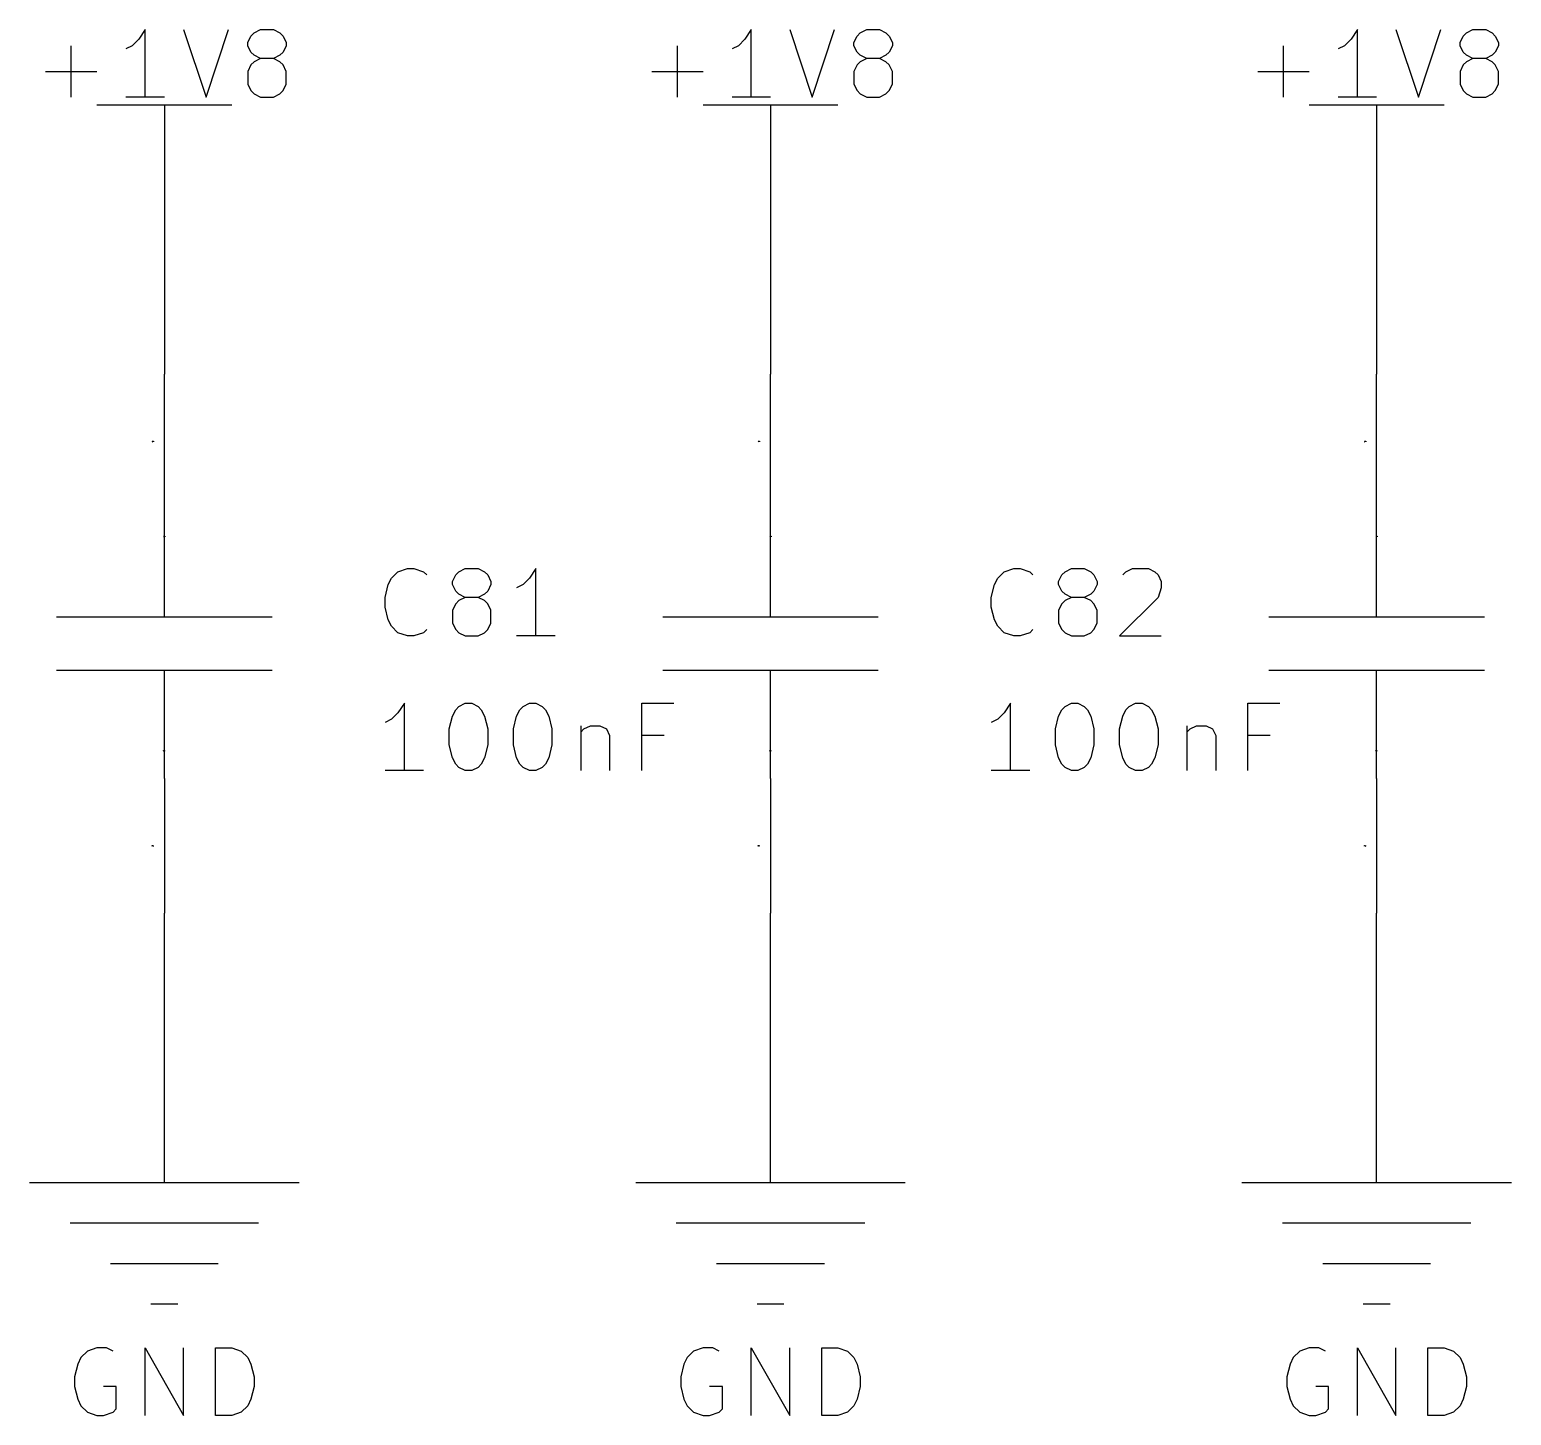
# Model space of a CAD drawing. Header units: millimetres. Extents: x 6 to 290, y -200 to -4.
# Drawn here: x 232.41 to 260.35, y -122.5 to -96.37 of the extents above; entities that cross this region are included whole.
import ezdxf

# ---------------------------------------------------------------- set-up
doc = ezdxf.new("R2010")
doc.units = ezdxf.units.MM
for name, color, linetype in [('GREENSIXTYFIVE', 129, 'CONTINUOUS'), ('LIGHTGREEN', 92, 'CONTINUOUS'), ('LIGHTRED', 12, 'CONTINUOUS'), ('RED', 14, 'CONTINUOUS')]:
    doc.layers.add(name, color=color, linetype=linetype)

msp = doc.modelspace()

# ---------------------------------------------------------------- linework, layer by layer
at = {"layer": 'GREENSIXTYFIVE', "linetype": 'CONTINUOUS'}
for p, q in [((234.5871, -96.3744), (234.4662, -96.5559)), ((234.5871, -97.6444), (234.5871, -96.3744)), ((235.3128, -96.3744), (235.7361, -97.6444)), ((235.7361, -97.6444), (236.1595, -96.3744)), ((236.6433, -96.4349), (236.7643, -96.3744)), ((236.7643, -96.3744), (237.0062, -96.3744)), ((237.0062, -96.3744), (237.1271, -96.4349)), ((246.0171, -96.3744), (245.8962, -96.5559)), ((246.0171, -97.6444), (246.0171, -96.3744)), ((246.7428, -96.3744), (247.1661, -97.6444)), ((247.1661, -97.6444), (247.5895, -96.3744)), ((248.0733, -96.4349), (248.1943, -96.3744)), ((248.1943, -96.3744), (248.4362, -96.3744)), ((248.4362, -96.3744), (248.5571, -96.4349)), ((257.4471, -96.3744), (257.3262, -96.5559)), ((257.4471, -97.6444), (257.4471, -96.3744)), ((258.1728, -96.3744), (258.5961, -97.6444)), ((258.5961, -97.6444), (259.0195, -96.3744)), ((259.5033, -96.4349), (259.6243, -96.3744)), ((259.6243, -96.3744), (259.8662, -96.3744)), ((259.8662, -96.3744), (259.9871, -96.4349)), ((234.4662, -96.5559), (234.3452, -96.6768)), ((236.5224, -96.6163), (236.5828, -96.4954)), ((236.5224, -96.6768), (236.5224, -96.6163)), ((236.5828, -96.4954), (236.6433, -96.4349)), ((237.1271, -96.4349), (237.1876, -96.4954)), ((237.1876, -96.4954), (237.2481, -96.6163)), ((237.2481, -96.6163), (237.2481, -96.6768)), ((245.8962, -96.5559), (245.7752, -96.6768)), ((247.9524, -96.6163), (248.0128, -96.4954)), ((247.9524, -96.6768), (247.9524, -96.6163)), ((248.0128, -96.4954), (248.0733, -96.4349)), ((248.5571, -96.4349), (248.6176, -96.4954)), ((248.6176, -96.4954), (248.6781, -96.6163)), ((248.6781, -96.6163), (248.6781, -96.6768)), ((257.3262, -96.5559), (257.2052, -96.6768)), ((259.3824, -96.6163), (259.4428, -96.4954)), ((259.3824, -96.6768), (259.3824, -96.6163)), ((259.4428, -96.4954), (259.5033, -96.4349)), ((259.9871, -96.4349), (260.0476, -96.4954)), ((260.0476, -96.4954), (260.1081, -96.6163)), ((260.1081, -96.6163), (260.1081, -96.6768)), ((233.1961, -97.6444), (233.1961, -96.6768)), ((234.3452, -96.6768), (234.2243, -96.7373)), ((236.5828, -96.7978), (236.5224, -96.6768)), ((236.6433, -96.8582), (236.5828, -96.7978)), ((236.7643, -96.9187), (236.6433, -96.8582)), ((236.7643, -96.9187), (236.6433, -96.9792)), ((237.0062, -96.9187), (236.7643, -96.9187)), ((237.1271, -96.8582), (237.0062, -96.9187)), ((237.1271, -96.9792), (237.0062, -96.9187)), ((237.1876, -96.7978), (237.1271, -96.8582)), ((237.2481, -96.6768), (237.1876, -96.7978)), ((244.6261, -97.6444), (244.6261, -96.6768)), ((245.7752, -96.6768), (245.6543, -96.7373)), ((248.0128, -96.7978), (247.9524, -96.6768)), ((248.0733, -96.8582), (248.0128, -96.7978)), ((248.1943, -96.9187), (248.0733, -96.8582)), ((248.1943, -96.9187), (248.0733, -96.9792)), ((248.4362, -96.9187), (248.1943, -96.9187)), ((248.5571, -96.8582), (248.4362, -96.9187)), ((248.5571, -96.9792), (248.4362, -96.9187)), ((248.6176, -96.7978), (248.5571, -96.8582)), ((248.6781, -96.6768), (248.6176, -96.7978)), ((256.0561, -97.6444), (256.0561, -96.6768)), ((257.2052, -96.6768), (257.0843, -96.7373)), ((259.4428, -96.7978), (259.3824, -96.6768)), ((259.5033, -96.8582), (259.4428, -96.7978)), ((259.6243, -96.9187), (259.5033, -96.8582)), ((259.6243, -96.9187), (259.5033, -96.9792)), ((259.8662, -96.9187), (259.6243, -96.9187)), ((259.9871, -96.8582), (259.8662, -96.9187)), ((259.9871, -96.9792), (259.8662, -96.9187)), ((260.0476, -96.7978), (259.9871, -96.8582)), ((260.1081, -96.6768), (260.0476, -96.7978)), ((232.7123, -97.1606), (233.68, -97.1606)), ((236.5828, -97.0397), (236.5224, -97.1606)), ((236.5224, -97.1606), (236.5224, -97.4025)), ((236.6433, -96.9792), (236.5828, -97.0397)), ((237.1876, -97.0397), (237.1271, -96.9792)), ((237.2481, -97.1606), (237.1876, -97.0397)), ((237.2481, -97.4025), (237.2481, -97.1606)), ((244.1423, -97.1606), (245.11, -97.1606)), ((248.0128, -97.0397), (247.9524, -97.1606)), ((247.9524, -97.1606), (247.9524, -97.4025)), ((248.0733, -96.9792), (248.0128, -97.0397)), ((248.6176, -97.0397), (248.5571, -96.9792)), ((248.6781, -97.1606), (248.6176, -97.0397)), ((248.6781, -97.4025), (248.6781, -97.1606)), ((255.5723, -97.1606), (256.54, -97.1606)), ((259.4428, -97.0397), (259.3824, -97.1606)), ((259.3824, -97.1606), (259.3824, -97.4025)), ((259.5033, -96.9792), (259.4428, -97.0397)), ((260.0476, -97.0397), (259.9871, -96.9792)), ((260.1081, -97.1606), (260.0476, -97.0397)), ((260.1081, -97.4025), (260.1081, -97.1606)), ((236.5224, -97.4025), (236.5828, -97.5235)), ((237.1876, -97.5235), (237.2481, -97.4025)), ((247.9524, -97.4025), (248.0128, -97.5235)), ((248.6176, -97.5235), (248.6781, -97.4025)), ((259.3824, -97.4025), (259.4428, -97.5235)), ((260.0476, -97.5235), (260.1081, -97.4025)), ((234.95, -97.6444), (234.2243, -97.6444)), ((236.5828, -97.5235), (236.6433, -97.584)), ((236.6433, -97.584), (236.7643, -97.6444)), ((236.7643, -97.6444), (237.0062, -97.6444)), ((237.0062, -97.6444), (237.1271, -97.584)), ((237.1271, -97.584), (237.1876, -97.5235)), ((246.38, -97.6444), (245.6543, -97.6444)), ((248.0128, -97.5235), (248.0733, -97.584)), ((248.0733, -97.584), (248.1943, -97.6444)), ((248.1943, -97.6444), (248.4362, -97.6444)), ((248.4362, -97.6444), (248.5571, -97.584)), ((248.5571, -97.584), (248.6176, -97.5235)), ((257.81, -97.6444), (257.0843, -97.6444)), ((259.4428, -97.5235), (259.5033, -97.584)), ((259.5033, -97.584), (259.6243, -97.6444)), ((259.6243, -97.6444), (259.8662, -97.6444)), ((259.8662, -97.6444), (259.9871, -97.584)), ((259.9871, -97.584), (260.0476, -97.5235)), ((234.9618, -105.9301), (234.9364, -105.9301)), ((234.9364, -105.9301), (234.94, -105.9325)), ((234.9618, -105.9301), (234.9364, -105.9301)), ((234.9364, -105.9301), (234.94, -105.9325)), ((234.94, -105.9325), (234.9424, -105.9349)), ((234.94, -105.9325), (234.9424, -105.9349)), ((234.9424, -105.9349), (234.9436, -105.9373)), ((234.9424, -105.9349), (234.9436, -105.9373)), ((234.9618, -105.9228), (234.9618, -105.9373)), ((234.9618, -105.9228), (234.9618, -105.9373)), ((246.3918, -105.9301), (246.3664, -105.9301)), ((246.3664, -105.9301), (246.37, -105.9325)), ((246.3918, -105.9301), (246.3664, -105.9301)), ((246.3664, -105.9301), (246.37, -105.9325)), ((246.37, -105.9325), (246.3724, -105.9349)), ((246.37, -105.9325), (246.3724, -105.9349)), ((246.3724, -105.9349), (246.3736, -105.9373)), ((246.3724, -105.9349), (246.3736, -105.9373)), ((246.3918, -105.9228), (246.3918, -105.9373)), ((246.3918, -105.9228), (246.3918, -105.9373)), ((257.8218, -105.9301), (257.7964, -105.9301)), ((257.7964, -105.9301), (257.8, -105.9325)), ((257.8218, -105.9301), (257.7964, -105.9301)), ((257.7964, -105.9301), (257.8, -105.9325)), ((257.8, -105.9325), (257.8024, -105.9349)), ((257.8, -105.9325), (257.8024, -105.9349)), ((257.8024, -105.9349), (257.8036, -105.9373)), ((257.8024, -105.9349), (257.8036, -105.9373)), ((257.8218, -105.9228), (257.8218, -105.9373)), ((257.8218, -105.9228), (257.8218, -105.9373)), ((239.1735, -106.8368), (239.234, -106.7159)), ((239.1735, -106.8368), (239.234, -106.7159)), ((239.234, -106.7159), (239.355, -106.5949)), ((239.234, -106.7159), (239.355, -106.5949)), ((239.355, -106.5949), (239.5364, -106.5344)), ((239.355, -106.5949), (239.5364, -106.5344)), ((239.5364, -106.5344), (239.6573, -106.5344)), ((239.5364, -106.5344), (239.6573, -106.5344)), ((239.6573, -106.5344), (239.8388, -106.5949)), ((239.6573, -106.5344), (239.8388, -106.5949)), ((239.8388, -106.5949), (239.8992, -106.6554)), ((239.8388, -106.5949), (239.8992, -106.6554)), ((240.3831, -106.7763), (240.4435, -106.6554)), ((240.3831, -106.7763), (240.4435, -106.6554)), ((240.4435, -106.6554), (240.504, -106.5949)), ((240.4435, -106.6554), (240.504, -106.5949)), ((240.504, -106.5949), (240.625, -106.5344)), ((240.504, -106.5949), (240.625, -106.5344)), ((240.625, -106.5344), (240.8669, -106.5344)), ((240.625, -106.5344), (240.8669, -106.5344)), ((240.8669, -106.5344), (240.9878, -106.5949)), ((240.8669, -106.5344), (240.9878, -106.5949)), ((240.9878, -106.5949), (241.0483, -106.6554)), ((240.9878, -106.5949), (241.0483, -106.6554)), ((241.0483, -106.6554), (241.1088, -106.7763)), ((241.0483, -106.6554), (241.1088, -106.7763)), ((241.8345, -106.7159), (241.7135, -106.8368)), ((241.8345, -106.7159), (241.7135, -106.8368)), ((241.9554, -106.5344), (241.8345, -106.7159)), ((241.9554, -106.5344), (241.8345, -106.7159)), ((241.9554, -107.8044), (241.9554, -106.5344)), ((241.9554, -107.8044), (241.9554, -106.5344)), ((250.6035, -106.8368), (250.664, -106.7159)), ((250.6035, -106.8368), (250.664, -106.7159)), ((250.664, -106.7159), (250.785, -106.5949)), ((250.664, -106.7159), (250.785, -106.5949)), ((250.785, -106.5949), (250.9664, -106.5344)), ((250.785, -106.5949), (250.9664, -106.5344)), ((250.9664, -106.5344), (251.0873, -106.5344)), ((250.9664, -106.5344), (251.0873, -106.5344)), ((251.0873, -106.5344), (251.2688, -106.5949)), ((251.0873, -106.5344), (251.2688, -106.5949)), ((251.2688, -106.5949), (251.3292, -106.6554)), ((251.2688, -106.5949), (251.3292, -106.6554)), ((251.8131, -106.7763), (251.8735, -106.6554)), ((251.8131, -106.7763), (251.8735, -106.6554)), ((251.8735, -106.6554), (251.934, -106.5949)), ((251.8735, -106.6554), (251.934, -106.5949)), ((251.934, -106.5949), (252.055, -106.5344)), ((251.934, -106.5949), (252.055, -106.5344)), ((252.055, -106.5344), (252.2969, -106.5344)), ((252.055, -106.5344), (252.2969, -106.5344)), ((252.2969, -106.5344), (252.4178, -106.5949)), ((252.2969, -106.5344), (252.4178, -106.5949)), ((252.4178, -106.5949), (252.4783, -106.6554)), ((252.4178, -106.5949), (252.4783, -106.6554)), ((252.4783, -106.6554), (252.5388, -106.7763)), ((252.4783, -106.6554), (252.5388, -106.7763)), ((253.0226, -106.6554), (253.083, -106.5949)), ((253.0226, -106.6554), (253.083, -106.5949)), ((253.083, -106.5949), (253.204, -106.5344)), ((253.083, -106.5949), (253.204, -106.5344)), ((253.204, -106.5344), (253.5064, -106.5344)), ((253.204, -106.5344), (253.5064, -106.5344)), ((253.5064, -106.5344), (253.6273, -106.5949)), ((253.5064, -106.5344), (253.6273, -106.5949)), ((253.6273, -106.5949), (253.6878, -106.6554)), ((253.6273, -106.5949), (253.6878, -106.6554)), ((253.6878, -106.6554), (253.7483, -106.7763)), ((253.6878, -106.6554), (253.7483, -106.7763)), ((239.1131, -107.0787), (239.1735, -106.8368)), ((239.1131, -107.0787), (239.1735, -106.8368)), ((240.3831, -106.8368), (240.3831, -106.7763)), ((240.3831, -106.8368), (240.3831, -106.7763)), ((240.4435, -106.9578), (240.3831, -106.8368)), ((240.4435, -106.9578), (240.3831, -106.8368)), ((240.504, -107.0182), (240.4435, -106.9578)), ((240.504, -107.0182), (240.4435, -106.9578)), ((241.0483, -106.9578), (240.9878, -107.0182)), ((241.0483, -106.9578), (240.9878, -107.0182)), ((241.1088, -106.8368), (241.0483, -106.9578)), ((241.1088, -106.8368), (241.0483, -106.9578)), ((241.1088, -106.7763), (241.1088, -106.8368)), ((241.1088, -106.7763), (241.1088, -106.8368)), ((241.7135, -106.8368), (241.5926, -106.8973)), ((241.7135, -106.8368), (241.5926, -106.8973)), ((250.5431, -107.0787), (250.6035, -106.8368)), ((250.5431, -107.0787), (250.6035, -106.8368)), ((251.8131, -106.8368), (251.8131, -106.7763)), ((251.8131, -106.8368), (251.8131, -106.7763)), ((251.8735, -106.9578), (251.8131, -106.8368)), ((251.8735, -106.9578), (251.8131, -106.8368)), ((251.934, -107.0182), (251.8735, -106.9578)), ((251.934, -107.0182), (251.8735, -106.9578)), ((252.4783, -106.9578), (252.4178, -107.0182)), ((252.4783, -106.9578), (252.4178, -107.0182)), ((252.5388, -106.8368), (252.4783, -106.9578)), ((252.5388, -106.8368), (252.4783, -106.9578)), ((252.5388, -106.7763), (252.5388, -106.8368)), ((252.5388, -106.7763), (252.5388, -106.8368)), ((253.7483, -106.8973), (253.6878, -107.0787)), ((253.7483, -106.8973), (253.6878, -107.0787)), ((253.7483, -106.7763), (253.7483, -106.8973)), ((253.7483, -106.7763), (253.7483, -106.8973)), ((239.1131, -107.2601), (239.1131, -107.0787)), ((239.1131, -107.2601), (239.1131, -107.0787)), ((239.1735, -107.502), (239.1131, -107.2601)), ((239.1735, -107.502), (239.1131, -107.2601)), ((240.4435, -107.1997), (240.3831, -107.3206)), ((240.4435, -107.1997), (240.3831, -107.3206)), ((240.504, -107.1392), (240.4435, -107.1997)), ((240.504, -107.1392), (240.4435, -107.1997)), ((240.625, -107.0787), (240.504, -107.0182)), ((240.625, -107.0787), (240.504, -107.0182)), ((240.625, -107.0787), (240.504, -107.1392)), ((240.625, -107.0787), (240.504, -107.1392)), ((240.8669, -107.0787), (240.625, -107.0787)), ((240.8669, -107.0787), (240.625, -107.0787)), ((240.9878, -107.0182), (240.8669, -107.0787)), ((240.9878, -107.0182), (240.8669, -107.0787)), ((240.9878, -107.1392), (240.8669, -107.0787)), ((240.9878, -107.1392), (240.8669, -107.0787)), ((241.0483, -107.1997), (240.9878, -107.1392)), ((241.0483, -107.1997), (240.9878, -107.1392)), ((241.1088, -107.3206), (241.0483, -107.1997)), ((241.1088, -107.3206), (241.0483, -107.1997)), ((250.5431, -107.2601), (250.5431, -107.0787)), ((250.5431, -107.2601), (250.5431, -107.0787)), ((250.6035, -107.502), (250.5431, -107.2601)), ((250.6035, -107.502), (250.5431, -107.2601)), ((251.8735, -107.1997), (251.8131, -107.3206)), ((251.8735, -107.1997), (251.8131, -107.3206)), ((251.934, -107.1392), (251.8735, -107.1997)), ((251.934, -107.1392), (251.8735, -107.1997)), ((252.055, -107.0787), (251.934, -107.0182)), ((252.055, -107.0787), (251.934, -107.0182)), ((252.055, -107.0787), (251.934, -107.1392)), ((252.055, -107.0787), (251.934, -107.1392)), ((252.2969, -107.0787), (252.055, -107.0787)), ((252.2969, -107.0787), (252.055, -107.0787)), ((252.4178, -107.0182), (252.2969, -107.0787)), ((252.4178, -107.0182), (252.2969, -107.0787)), ((252.4178, -107.1392), (252.2969, -107.0787)), ((252.4178, -107.1392), (252.2969, -107.0787)), ((252.4783, -107.1997), (252.4178, -107.1392)), ((252.4783, -107.1997), (252.4178, -107.1392)), ((252.5388, -107.3206), (252.4783, -107.1997)), ((252.5388, -107.3206), (252.4783, -107.1997)), ((253.6878, -107.0787), (252.9621, -107.8044)), ((253.6878, -107.0787), (252.9621, -107.8044)), ((239.234, -107.623), (239.1735, -107.502)), ((239.234, -107.623), (239.1735, -107.502)), ((240.3831, -107.3206), (240.3831, -107.5625)), ((240.3831, -107.3206), (240.3831, -107.5625)), ((240.3831, -107.5625), (240.4435, -107.6835)), ((240.3831, -107.5625), (240.4435, -107.6835)), ((241.0483, -107.6835), (241.1088, -107.5625)), ((241.0483, -107.6835), (241.1088, -107.5625)), ((241.1088, -107.5625), (241.1088, -107.3206)), ((241.1088, -107.5625), (241.1088, -107.3206)), ((250.664, -107.623), (250.6035, -107.502)), ((250.664, -107.623), (250.6035, -107.502)), ((251.8131, -107.3206), (251.8131, -107.5625)), ((251.8131, -107.3206), (251.8131, -107.5625)), ((251.8131, -107.5625), (251.8735, -107.6835)), ((251.8131, -107.5625), (251.8735, -107.6835)), ((252.4783, -107.6835), (252.5388, -107.5625)), ((252.4783, -107.6835), (252.5388, -107.5625)), ((252.5388, -107.5625), (252.5388, -107.3206)), ((252.5388, -107.5625), (252.5388, -107.3206)), ((239.355, -107.744), (239.234, -107.623)), ((239.355, -107.744), (239.234, -107.623)), ((239.5364, -107.8044), (239.355, -107.744)), ((239.5364, -107.8044), (239.355, -107.744)), ((239.6573, -107.8044), (239.5364, -107.8044)), ((239.6573, -107.8044), (239.5364, -107.8044)), ((239.8388, -107.744), (239.6573, -107.8044)), ((239.8388, -107.744), (239.6573, -107.8044)), ((239.8992, -107.6835), (239.8388, -107.744)), ((239.8992, -107.6835), (239.8388, -107.744)), ((240.4435, -107.6835), (240.504, -107.744)), ((240.4435, -107.6835), (240.504, -107.744)), ((240.504, -107.744), (240.625, -107.8044)), ((240.504, -107.744), (240.625, -107.8044)), ((240.625, -107.8044), (240.8669, -107.8044)), ((240.625, -107.8044), (240.8669, -107.8044)), ((240.8669, -107.8044), (240.9878, -107.744)), ((240.8669, -107.8044), (240.9878, -107.744)), ((240.9878, -107.744), (241.0483, -107.6835)), ((240.9878, -107.744), (241.0483, -107.6835)), ((242.3183, -107.8044), (241.5926, -107.8044)), ((242.3183, -107.8044), (241.5926, -107.8044)), ((250.785, -107.744), (250.664, -107.623)), ((250.785, -107.744), (250.664, -107.623)), ((250.9664, -107.8044), (250.785, -107.744)), ((250.9664, -107.8044), (250.785, -107.744)), ((251.0873, -107.8044), (250.9664, -107.8044)), ((251.0873, -107.8044), (250.9664, -107.8044)), ((251.2688, -107.744), (251.0873, -107.8044)), ((251.2688, -107.744), (251.0873, -107.8044)), ((251.3292, -107.6835), (251.2688, -107.744)), ((251.3292, -107.6835), (251.2688, -107.744)), ((251.8735, -107.6835), (251.934, -107.744)), ((251.8735, -107.6835), (251.934, -107.744)), ((251.934, -107.744), (252.055, -107.8044)), ((251.934, -107.744), (252.055, -107.8044)), ((252.055, -107.8044), (252.2969, -107.8044)), ((252.055, -107.8044), (252.2969, -107.8044)), ((252.2969, -107.8044), (252.4178, -107.744)), ((252.2969, -107.8044), (252.4178, -107.744)), ((252.4178, -107.744), (252.4783, -107.6835)), ((252.4178, -107.744), (252.4783, -107.6835)), ((252.9621, -107.8044), (253.7483, -107.8044)), ((252.9621, -107.8044), (253.7483, -107.8044)), ((239.4759, -109.0744), (239.355, -109.2559)), ((239.4759, -109.0744), (239.355, -109.2559)), ((239.4759, -110.3444), (239.4759, -109.0744)), ((239.4759, -110.3444), (239.4759, -109.0744)), ((240.383, -109.3163), (240.4435, -109.1954)), ((240.383, -109.3163), (240.4435, -109.1954)), ((240.4435, -109.1954), (240.504, -109.1349)), ((240.4435, -109.1954), (240.504, -109.1349)), ((240.504, -109.1349), (240.6249, -109.0744)), ((240.504, -109.1349), (240.6249, -109.0744)), ((240.6249, -109.0744), (240.7459, -109.0744)), ((240.6249, -109.0744), (240.7459, -109.0744)), ((240.7459, -109.0744), (240.8668, -109.1349)), ((240.7459, -109.0744), (240.8668, -109.1349)), ((240.8668, -109.1349), (240.9273, -109.1954)), ((240.8668, -109.1349), (240.9273, -109.1954)), ((240.9273, -109.1954), (240.9878, -109.3163)), ((240.9273, -109.1954), (240.9878, -109.3163)), ((241.5925, -109.3163), (241.653, -109.1954)), ((241.5925, -109.3163), (241.653, -109.1954)), ((241.653, -109.1954), (241.7135, -109.1349)), ((241.653, -109.1954), (241.7135, -109.1349)), ((241.7135, -109.1349), (241.8344, -109.0744)), ((241.7135, -109.1349), (241.8344, -109.0744)), ((241.8344, -109.0744), (241.9554, -109.0744)), ((241.8344, -109.0744), (241.9554, -109.0744)), ((241.9554, -109.0744), (242.0763, -109.1349)), ((241.9554, -109.0744), (242.0763, -109.1349)), ((242.0763, -109.1349), (242.1368, -109.1954)), ((242.0763, -109.1349), (242.1368, -109.1954)), ((242.1368, -109.1954), (242.1973, -109.3163)), ((242.1368, -109.1954), (242.1973, -109.3163)), ((243.951, -110.3444), (243.951, -109.0744)), ((243.951, -109.0744), (244.5558, -109.0744)), ((243.951, -110.3444), (243.951, -109.0744)), ((243.951, -109.0744), (244.5558, -109.0744)), ((250.9059, -109.0744), (250.785, -109.2559)), ((250.9059, -109.0744), (250.785, -109.2559)), ((250.9059, -110.3444), (250.9059, -109.0744)), ((250.9059, -110.3444), (250.9059, -109.0744)), ((251.813, -109.3163), (251.8735, -109.1954)), ((251.813, -109.3163), (251.8735, -109.1954)), ((251.8735, -109.1954), (251.934, -109.1349)), ((251.8735, -109.1954), (251.934, -109.1349)), ((251.934, -109.1349), (252.0549, -109.0744)), ((251.934, -109.1349), (252.0549, -109.0744)), ((252.0549, -109.0744), (252.1759, -109.0744)), ((252.0549, -109.0744), (252.1759, -109.0744)), ((252.1759, -109.0744), (252.2968, -109.1349)), ((252.1759, -109.0744), (252.2968, -109.1349)), ((252.2968, -109.1349), (252.3573, -109.1954)), ((252.2968, -109.1349), (252.3573, -109.1954)), ((252.3573, -109.1954), (252.4178, -109.3163)), ((252.3573, -109.1954), (252.4178, -109.3163)), ((253.0225, -109.3163), (253.083, -109.1954)), ((253.0225, -109.3163), (253.083, -109.1954)), ((253.083, -109.1954), (253.1435, -109.1349)), ((253.083, -109.1954), (253.1435, -109.1349)), ((253.1435, -109.1349), (253.2644, -109.0744)), ((253.1435, -109.1349), (253.2644, -109.0744)), ((253.2644, -109.0744), (253.3854, -109.0744)), ((253.2644, -109.0744), (253.3854, -109.0744)), ((253.3854, -109.0744), (253.5063, -109.1349)), ((253.3854, -109.0744), (253.5063, -109.1349)), ((253.5063, -109.1349), (253.5668, -109.1954)), ((253.5063, -109.1349), (253.5668, -109.1954)), ((253.5668, -109.1954), (253.6273, -109.3163)), ((253.5668, -109.1954), (253.6273, -109.3163)), ((255.381, -110.3444), (255.381, -109.0744)), ((255.381, -109.0744), (255.9858, -109.0744)), ((255.381, -110.3444), (255.381, -109.0744)), ((255.381, -109.0744), (255.9858, -109.0744)), ((239.234, -109.3768), (239.1131, -109.4373)), ((239.234, -109.3768), (239.1131, -109.4373)), ((239.355, -109.2559), (239.234, -109.3768)), ((239.355, -109.2559), (239.234, -109.3768)), ((240.3226, -109.5582), (240.383, -109.3163)), ((240.3226, -109.5582), (240.383, -109.3163)), ((240.9878, -109.3163), (241.0483, -109.5582)), ((240.9878, -109.3163), (241.0483, -109.5582)), ((241.5321, -109.5582), (241.5925, -109.3163)), ((241.5321, -109.5582), (241.5925, -109.3163)), ((242.1973, -109.3163), (242.2578, -109.5582)), ((242.1973, -109.3163), (242.2578, -109.5582)), ((242.802, -109.4978), (242.802, -110.3444)), ((242.802, -109.4978), (242.802, -110.3444)), ((242.8625, -109.5582), (242.9835, -109.4978)), ((242.8625, -109.5582), (242.9835, -109.4978)), ((242.9835, -109.4978), (243.1649, -109.4978)), ((242.9835, -109.4978), (243.1649, -109.4978)), ((243.1649, -109.4978), (243.2858, -109.5582)), ((243.1649, -109.4978), (243.2858, -109.5582)), ((250.664, -109.3768), (250.5431, -109.4373)), ((250.664, -109.3768), (250.5431, -109.4373)), ((250.785, -109.2559), (250.664, -109.3768)), ((250.785, -109.2559), (250.664, -109.3768)), ((251.7526, -109.5582), (251.813, -109.3163)), ((251.7526, -109.5582), (251.813, -109.3163)), ((252.4178, -109.3163), (252.4783, -109.5582)), ((252.4178, -109.3163), (252.4783, -109.5582)), ((252.9621, -109.5582), (253.0225, -109.3163)), ((252.9621, -109.5582), (253.0225, -109.3163)), ((253.6273, -109.3163), (253.6878, -109.5582)), ((253.6273, -109.3163), (253.6878, -109.5582)), ((254.232, -109.4978), (254.232, -110.3444)), ((254.232, -109.4978), (254.232, -110.3444)), ((254.2925, -109.5582), (254.4135, -109.4978)), ((254.2925, -109.5582), (254.4135, -109.4978)), ((254.4135, -109.4978), (254.5949, -109.4978)), ((254.4135, -109.4978), (254.5949, -109.4978)), ((254.5949, -109.4978), (254.7158, -109.5582)), ((254.5949, -109.4978), (254.7158, -109.5582)), ((240.3226, -109.8606), (240.3226, -109.5582)), ((240.3226, -109.8606), (240.3226, -109.5582)), ((241.0483, -109.5582), (241.0483, -109.8606)), ((241.0483, -109.5582), (241.0483, -109.8606)), ((241.5321, -109.8606), (241.5321, -109.5582)), ((241.5321, -109.8606), (241.5321, -109.5582)), ((242.2578, -109.5582), (242.2578, -109.8606)), ((242.2578, -109.5582), (242.2578, -109.8606)), ((242.802, -109.6187), (242.8625, -109.5582)), ((242.802, -109.6187), (242.8625, -109.5582)), ((243.2858, -109.5582), (243.3463, -109.6792)), ((243.2858, -109.5582), (243.3463, -109.6792)), ((243.3463, -109.6792), (243.3463, -110.3444)), ((243.3463, -109.6792), (243.3463, -110.3444)), ((244.3744, -109.6792), (243.951, -109.6792)), ((244.3744, -109.6792), (243.951, -109.6792)), ((251.7526, -109.8606), (251.7526, -109.5582)), ((251.7526, -109.8606), (251.7526, -109.5582)), ((252.4783, -109.5582), (252.4783, -109.8606)), ((252.4783, -109.5582), (252.4783, -109.8606)), ((252.9621, -109.8606), (252.9621, -109.5582)), ((252.9621, -109.8606), (252.9621, -109.5582)), ((253.6878, -109.5582), (253.6878, -109.8606)), ((253.6878, -109.5582), (253.6878, -109.8606)), ((254.232, -109.6187), (254.2925, -109.5582)), ((254.232, -109.6187), (254.2925, -109.5582)), ((254.7158, -109.5582), (254.7763, -109.6792)), ((254.7158, -109.5582), (254.7763, -109.6792)), ((254.7763, -109.6792), (254.7763, -110.3444)), ((254.7763, -109.6792), (254.7763, -110.3444)), ((255.8044, -109.6792), (255.381, -109.6792)), ((255.8044, -109.6792), (255.381, -109.6792)), ((234.9364, -109.9674), (234.9376, -109.965)), ((234.9364, -109.9674), (234.9376, -109.965)), ((234.9364, -109.9735), (234.9364, -109.9674)), ((234.9364, -109.9735), (234.9364, -109.9674)), ((234.9376, -109.9759), (234.9364, -109.9735)), ((234.9376, -109.9759), (234.9364, -109.9735)), ((234.9376, -109.965), (234.9388, -109.9638)), ((234.9376, -109.965), (234.9388, -109.9638)), ((234.9388, -109.9771), (234.9376, -109.9759)), ((234.9388, -109.9771), (234.9376, -109.9759)), ((234.9388, -109.9638), (234.9412, -109.9626)), ((234.9388, -109.9638), (234.9412, -109.9626)), ((234.9412, -109.9626), (234.9436, -109.9626)), ((234.9412, -109.9626), (234.9436, -109.9626)), ((234.9436, -109.9626), (234.9472, -109.9638)), ((234.9436, -109.9626), (234.9472, -109.9638)), ((234.9472, -109.9638), (234.9618, -109.9783)), ((234.9472, -109.9638), (234.9618, -109.9783)), ((234.9618, -109.9783), (234.9618, -109.9626)), ((234.9618, -109.9783), (234.9618, -109.9626)), ((240.383, -110.1025), (240.3226, -109.8606)), ((240.383, -110.1025), (240.3226, -109.8606)), ((241.0483, -109.8606), (240.9878, -110.1025)), ((241.0483, -109.8606), (240.9878, -110.1025)), ((241.5925, -110.1025), (241.5321, -109.8606)), ((241.5925, -110.1025), (241.5321, -109.8606)), ((242.2578, -109.8606), (242.1973, -110.1025)), ((242.2578, -109.8606), (242.1973, -110.1025)), ((246.3664, -109.9674), (246.3676, -109.965)), ((246.3664, -109.9674), (246.3676, -109.965)), ((246.3664, -109.9735), (246.3664, -109.9674)), ((246.3664, -109.9735), (246.3664, -109.9674)), ((246.3676, -109.9759), (246.3664, -109.9735)), ((246.3676, -109.9759), (246.3664, -109.9735)), ((246.3676, -109.965), (246.3688, -109.9638)), ((246.3676, -109.965), (246.3688, -109.9638)), ((246.3688, -109.9771), (246.3676, -109.9759)), ((246.3688, -109.9771), (246.3676, -109.9759)), ((246.3688, -109.9638), (246.3712, -109.9626)), ((246.3688, -109.9638), (246.3712, -109.9626)), ((246.3712, -109.9626), (246.3736, -109.9626)), ((246.3712, -109.9626), (246.3736, -109.9626)), ((246.3736, -109.9626), (246.3772, -109.9638)), ((246.3736, -109.9626), (246.3772, -109.9638)), ((246.3772, -109.9638), (246.3918, -109.9783)), ((246.3772, -109.9638), (246.3918, -109.9783)), ((246.3918, -109.9783), (246.3918, -109.9626)), ((246.3918, -109.9783), (246.3918, -109.9626)), ((251.813, -110.1025), (251.7526, -109.8606)), ((251.813, -110.1025), (251.7526, -109.8606)), ((252.4783, -109.8606), (252.4178, -110.1025)), ((252.4783, -109.8606), (252.4178, -110.1025)), ((253.0225, -110.1025), (252.9621, -109.8606)), ((253.0225, -110.1025), (252.9621, -109.8606)), ((253.6878, -109.8606), (253.6273, -110.1025)), ((253.6878, -109.8606), (253.6273, -110.1025)), ((257.7964, -109.9674), (257.7976, -109.965)), ((257.7964, -109.9674), (257.7976, -109.965)), ((257.7964, -109.9735), (257.7964, -109.9674)), ((257.7964, -109.9735), (257.7964, -109.9674)), ((257.7976, -109.9759), (257.7964, -109.9735)), ((257.7976, -109.9759), (257.7964, -109.9735)), ((257.7976, -109.965), (257.7988, -109.9638)), ((257.7976, -109.965), (257.7988, -109.9638)), ((257.7988, -109.9771), (257.7976, -109.9759)), ((257.7988, -109.9771), (257.7976, -109.9759)), ((257.7988, -109.9638), (257.8012, -109.9626)), ((257.7988, -109.9638), (257.8012, -109.9626)), ((257.8012, -109.9626), (257.8036, -109.9626)), ((257.8012, -109.9626), (257.8036, -109.9626)), ((257.8036, -109.9626), (257.8072, -109.9638)), ((257.8036, -109.9626), (257.8072, -109.9638)), ((257.8072, -109.9638), (257.8218, -109.9783)), ((257.8072, -109.9638), (257.8218, -109.9783)), ((257.8218, -109.9783), (257.8218, -109.9626)), ((257.8218, -109.9783), (257.8218, -109.9626)), ((239.8388, -110.3444), (239.1131, -110.3444)), ((239.8388, -110.3444), (239.1131, -110.3444)), ((240.4435, -110.2235), (240.383, -110.1025)), ((240.4435, -110.2235), (240.383, -110.1025)), ((240.504, -110.284), (240.4435, -110.2235)), ((240.504, -110.284), (240.4435, -110.2235)), ((240.6249, -110.3444), (240.504, -110.284)), ((240.6249, -110.3444), (240.504, -110.284)), ((240.7459, -110.3444), (240.6249, -110.3444)), ((240.7459, -110.3444), (240.6249, -110.3444)), ((240.8668, -110.284), (240.7459, -110.3444)), ((240.8668, -110.284), (240.7459, -110.3444)), ((240.9273, -110.2235), (240.8668, -110.284)), ((240.9273, -110.2235), (240.8668, -110.284)), ((240.9878, -110.1025), (240.9273, -110.2235)), ((240.9878, -110.1025), (240.9273, -110.2235)), ((241.653, -110.2235), (241.5925, -110.1025)), ((241.653, -110.2235), (241.5925, -110.1025)), ((241.7135, -110.284), (241.653, -110.2235)), ((241.7135, -110.284), (241.653, -110.2235)), ((241.8344, -110.3444), (241.7135, -110.284)), ((241.8344, -110.3444), (241.7135, -110.284)), ((241.9554, -110.3444), (241.8344, -110.3444)), ((241.9554, -110.3444), (241.8344, -110.3444)), ((242.0763, -110.284), (241.9554, -110.3444)), ((242.0763, -110.284), (241.9554, -110.3444)), ((242.1368, -110.2235), (242.0763, -110.284)), ((242.1368, -110.2235), (242.0763, -110.284)), ((242.1973, -110.1025), (242.1368, -110.2235)), ((242.1973, -110.1025), (242.1368, -110.2235)), ((251.2688, -110.3444), (250.5431, -110.3444)), ((251.2688, -110.3444), (250.5431, -110.3444)), ((251.8735, -110.2235), (251.813, -110.1025)), ((251.8735, -110.2235), (251.813, -110.1025)), ((251.934, -110.284), (251.8735, -110.2235)), ((251.934, -110.284), (251.8735, -110.2235)), ((252.0549, -110.3444), (251.934, -110.284)), ((252.0549, -110.3444), (251.934, -110.284)), ((252.1759, -110.3444), (252.0549, -110.3444)), ((252.1759, -110.3444), (252.0549, -110.3444)), ((252.2968, -110.284), (252.1759, -110.3444)), ((252.2968, -110.284), (252.1759, -110.3444)), ((252.3573, -110.2235), (252.2968, -110.284)), ((252.3573, -110.2235), (252.2968, -110.284)), ((252.4178, -110.1025), (252.3573, -110.2235)), ((252.4178, -110.1025), (252.3573, -110.2235)), ((253.083, -110.2235), (253.0225, -110.1025)), ((253.083, -110.2235), (253.0225, -110.1025)), ((253.1435, -110.284), (253.083, -110.2235)), ((253.1435, -110.284), (253.083, -110.2235)), ((253.2644, -110.3444), (253.1435, -110.284)), ((253.2644, -110.3444), (253.1435, -110.284)), ((253.3854, -110.3444), (253.2644, -110.3444)), ((253.3854, -110.3444), (253.2644, -110.3444)), ((253.5063, -110.284), (253.3854, -110.3444)), ((253.5063, -110.284), (253.3854, -110.3444)), ((253.5668, -110.2235), (253.5063, -110.284)), ((253.5668, -110.2235), (253.5063, -110.284)), ((253.6273, -110.1025), (253.5668, -110.2235)), ((253.6273, -110.1025), (253.5668, -110.2235)), ((233.68, -121.2292), (233.4986, -121.2897)), ((233.8614, -121.2292), (233.68, -121.2292)), ((233.9824, -121.2897), (233.8614, -121.2292)), ((234.5871, -122.4992), (234.5871, -121.2292)), ((234.5871, -121.2292), (235.3128, -122.4992)), ((235.3128, -122.4992), (235.3128, -121.2292)), ((235.9176, -122.4992), (235.9176, -121.2292)), ((235.9176, -121.2292), (236.22, -121.2292)), ((236.22, -121.2292), (236.4014, -121.2897)), ((245.11, -121.2292), (244.9286, -121.2897)), ((245.2914, -121.2292), (245.11, -121.2292)), ((245.4124, -121.2897), (245.2914, -121.2292)), ((246.0171, -122.4992), (246.0171, -121.2292)), ((246.0171, -121.2292), (246.7428, -122.4992)), ((246.7428, -122.4992), (246.7428, -121.2292)), ((247.3476, -122.4992), (247.3476, -121.2292)), ((247.3476, -121.2292), (247.65, -121.2292)), ((247.65, -121.2292), (247.8314, -121.2897)), ((256.54, -121.2292), (256.3586, -121.2897)), ((256.7214, -121.2292), (256.54, -121.2292)), ((256.8424, -121.2897), (256.7214, -121.2292)), ((257.4471, -122.4992), (257.4471, -121.2292)), ((257.4471, -121.2292), (258.1728, -122.4992)), ((258.1728, -122.4992), (258.1728, -121.2292)), ((258.7776, -122.4992), (258.7776, -121.2292)), ((258.7776, -121.2292), (259.08, -121.2292)), ((259.08, -121.2292), (259.2614, -121.2897)), ((233.3171, -121.5316), (233.2567, -121.7735)), ((233.3776, -121.4107), (233.3171, -121.5316)), ((233.4986, -121.2897), (233.3776, -121.4107)), ((236.4014, -121.2897), (236.5224, -121.4107)), ((236.5224, -121.4107), (236.5829, -121.5316)), ((236.5829, -121.5316), (236.6433, -121.7735)), ((244.7471, -121.5316), (244.6867, -121.7735)), ((244.8076, -121.4107), (244.7471, -121.5316)), ((244.9286, -121.2897), (244.8076, -121.4107)), ((247.8314, -121.2897), (247.9524, -121.4107)), ((247.9524, -121.4107), (248.0129, -121.5316)), ((248.0129, -121.5316), (248.0733, -121.7735)), ((256.1771, -121.5316), (256.1167, -121.7735)), ((256.2376, -121.4107), (256.1771, -121.5316)), ((256.3586, -121.2897), (256.2376, -121.4107)), ((259.2614, -121.2897), (259.3824, -121.4107)), ((259.3824, -121.4107), (259.4429, -121.5316)), ((259.4429, -121.5316), (259.5033, -121.7735)), ((233.2567, -121.7735), (233.2567, -121.9549)), ((236.6433, -121.7735), (236.6433, -121.9549)), ((244.6867, -121.7735), (244.6867, -121.9549)), ((248.0733, -121.7735), (248.0733, -121.9549)), ((256.1167, -121.7735), (256.1167, -121.9549)), ((259.5033, -121.7735), (259.5033, -121.9549)), ((233.2567, -121.9549), (233.3171, -122.1968)), ((234.0428, -121.9549), (233.8009, -121.9549)), ((234.0428, -122.3783), (234.0428, -121.9549)), ((236.6433, -121.9549), (236.5829, -122.1968)), ((244.6867, -121.9549), (244.7471, -122.1968)), ((245.4728, -121.9549), (245.2309, -121.9549)), ((245.4728, -122.3783), (245.4728, -121.9549)), ((248.0733, -121.9549), (248.0129, -122.1968)), ((256.1167, -121.9549), (256.1771, -122.1968)), ((256.9028, -121.9549), (256.6609, -121.9549)), ((256.9028, -122.3783), (256.9028, -121.9549)), ((259.5033, -121.9549), (259.4429, -122.1968)), ((233.3171, -122.1968), (233.3776, -122.3178)), ((233.3776, -122.3178), (233.4986, -122.4388)), ((236.5224, -122.3178), (236.4014, -122.4388)), ((236.5829, -122.1968), (236.5224, -122.3178)), ((244.7471, -122.1968), (244.8076, -122.3178)), ((244.8076, -122.3178), (244.9286, -122.4388)), ((247.9524, -122.3178), (247.8314, -122.4388)), ((248.0129, -122.1968), (247.9524, -122.3178)), ((256.1771, -122.1968), (256.2376, -122.3178)), ((256.2376, -122.3178), (256.3586, -122.4388)), ((259.3824, -122.3178), (259.2614, -122.4388)), ((259.4429, -122.1968), (259.3824, -122.3178)), ((233.4986, -122.4388), (233.68, -122.4992)), ((233.68, -122.4992), (233.8009, -122.4992)), ((233.8009, -122.4992), (233.9824, -122.4388)), ((233.9824, -122.4388), (234.0428, -122.3783)), ((236.22, -122.4992), (235.9176, -122.4992)), ((236.4014, -122.4388), (236.22, -122.4992)), ((244.9286, -122.4388), (245.11, -122.4992)), ((245.11, -122.4992), (245.2309, -122.4992)), ((245.2309, -122.4992), (245.4124, -122.4388)), ((245.4124, -122.4388), (245.4728, -122.3783)), ((247.65, -122.4992), (247.3476, -122.4992)), ((247.8314, -122.4388), (247.65, -122.4992)), ((256.3586, -122.4388), (256.54, -122.4992)), ((256.54, -122.4992), (256.6609, -122.4992)), ((256.6609, -122.4992), (256.8424, -122.4388)), ((256.8424, -122.4388), (256.9028, -122.3783)), ((259.08, -122.4992), (258.7776, -122.4992)), ((259.2614, -122.4388), (259.08, -122.4992))]:
    msp.add_line(p, q, dxfattribs=at)
at = {"layer": 'LIGHTGREEN', "linetype": 'CONTINUOUS'}
for p, q in [((234.95, -100.33), (234.95, -102.87)), ((246.38, -100.33), (246.38, -102.87)), ((257.81, -100.33), (257.81, -102.87)), ((234.95, -115.57), (234.95, -113.03)), ((246.38, -115.57), (246.38, -113.03)), ((257.81, -115.57), (257.81, -113.03))]:
    msp.add_line(p, q, dxfattribs=at)
at = {"layer": 'LIGHTRED', "linetype": 'CONTINUOUS'}
for p, q in [((234.7437, -104.14), (234.7183, -104.14)), ((234.7183, -104.14), (234.7219, -104.1424)), ((234.7437, -104.14), (234.7183, -104.14)), ((234.7183, -104.14), (234.7219, -104.1424)), ((234.7219, -104.1424), (234.7243, -104.1448)), ((234.7219, -104.1424), (234.7243, -104.1448)), ((234.7243, -104.1448), (234.7255, -104.1472)), ((234.7243, -104.1448), (234.7255, -104.1472)), ((234.7437, -104.1327), (234.7437, -104.1472)), ((234.7437, -104.1327), (234.7437, -104.1472)), ((246.1737, -104.14), (246.1483, -104.14)), ((246.1483, -104.14), (246.1519, -104.1424)), ((246.1737, -104.14), (246.1483, -104.14)), ((246.1483, -104.14), (246.1519, -104.1424)), ((246.1519, -104.1424), (246.1543, -104.1448)), ((246.1519, -104.1424), (246.1543, -104.1448)), ((246.1543, -104.1448), (246.1555, -104.1472)), ((246.1543, -104.1448), (246.1555, -104.1472)), ((246.1737, -104.1327), (246.1737, -104.1472)), ((246.1737, -104.1327), (246.1737, -104.1472)), ((257.6037, -104.14), (257.5783, -104.14)), ((257.5783, -104.14), (257.5819, -104.1424)), ((257.6037, -104.14), (257.5783, -104.14)), ((257.5783, -104.14), (257.5819, -104.1424)), ((257.5819, -104.1424), (257.5843, -104.1448)), ((257.5819, -104.1424), (257.5843, -104.1448)), ((257.5843, -104.1448), (257.5855, -104.1472)), ((257.5843, -104.1448), (257.5855, -104.1472)), ((257.6037, -104.1327), (257.6037, -104.1472)), ((257.6037, -104.1327), (257.6037, -104.1472)), ((234.7183, -111.7575), (234.7195, -111.7551)), ((234.7183, -111.7575), (234.7195, -111.7551)), ((234.7183, -111.7636), (234.7183, -111.7575)), ((234.7183, -111.7636), (234.7183, -111.7575)), ((234.7195, -111.7551), (234.7207, -111.7539)), ((234.7195, -111.7551), (234.7207, -111.7539)), ((234.7207, -111.7539), (234.7231, -111.7527)), ((234.7207, -111.7539), (234.7231, -111.7527)), ((234.7231, -111.7527), (234.7255, -111.7527)), ((234.7231, -111.7527), (234.7255, -111.7527)), ((234.7255, -111.7527), (234.7291, -111.7539)), ((234.7255, -111.7527), (234.7291, -111.7539)), ((234.7291, -111.7539), (234.7437, -111.7684)), ((234.7291, -111.7539), (234.7437, -111.7684)), ((234.7437, -111.7684), (234.7437, -111.7527)), ((234.7437, -111.7684), (234.7437, -111.7527)), ((246.1483, -111.7575), (246.1495, -111.7551)), ((246.1483, -111.7575), (246.1495, -111.7551)), ((246.1483, -111.7636), (246.1483, -111.7575)), ((246.1483, -111.7636), (246.1483, -111.7575)), ((246.1495, -111.7551), (246.1507, -111.7539)), ((246.1495, -111.7551), (246.1507, -111.7539)), ((246.1507, -111.7539), (246.1531, -111.7527)), ((246.1507, -111.7539), (246.1531, -111.7527)), ((246.1531, -111.7527), (246.1555, -111.7527)), ((246.1531, -111.7527), (246.1555, -111.7527)), ((246.1555, -111.7527), (246.1591, -111.7539)), ((246.1555, -111.7527), (246.1591, -111.7539)), ((246.1591, -111.7539), (246.1737, -111.7684)), ((246.1591, -111.7539), (246.1737, -111.7684)), ((246.1737, -111.7684), (246.1737, -111.7527)), ((246.1737, -111.7684), (246.1737, -111.7527)), ((257.5783, -111.7575), (257.5795, -111.7551)), ((257.5783, -111.7575), (257.5795, -111.7551)), ((257.5783, -111.7636), (257.5783, -111.7575)), ((257.5783, -111.7636), (257.5783, -111.7575)), ((257.5795, -111.7551), (257.5807, -111.7539)), ((257.5795, -111.7551), (257.5807, -111.7539)), ((257.5807, -111.7539), (257.5831, -111.7527)), ((257.5807, -111.7539), (257.5831, -111.7527)), ((257.5831, -111.7527), (257.5855, -111.7527)), ((257.5831, -111.7527), (257.5855, -111.7527)), ((257.5855, -111.7527), (257.5891, -111.7539)), ((257.5855, -111.7527), (257.5891, -111.7539)), ((257.5891, -111.7539), (257.6037, -111.7684)), ((257.5891, -111.7539), (257.6037, -111.7684)), ((257.6037, -111.7684), (257.6037, -111.7527)), ((257.6037, -111.7684), (257.6037, -111.7527)), ((234.7195, -111.766), (234.7183, -111.7636)), ((234.7195, -111.766), (234.7183, -111.7636)), ((234.7207, -111.7672), (234.7195, -111.766)), ((234.7207, -111.7672), (234.7195, -111.766)), ((246.1495, -111.766), (246.1483, -111.7636)), ((246.1495, -111.766), (246.1483, -111.7636)), ((246.1507, -111.7672), (246.1495, -111.766)), ((246.1507, -111.7672), (246.1495, -111.766)), ((257.5795, -111.766), (257.5783, -111.7636)), ((257.5795, -111.766), (257.5783, -111.7636)), ((257.5807, -111.7672), (257.5795, -111.766)), ((257.5807, -111.7672), (257.5795, -111.766))]:
    msp.add_line(p, q, dxfattribs=at)
at = {"layer": 'RED', "linetype": 'CONTINUOUS'}
for p, q in [((233.68, -97.79), (236.22, -97.79)), ((234.95, -97.79), (234.95, -99.06)), ((245.11, -97.79), (247.65, -97.79)), ((246.38, -97.79), (246.38, -99.06)), ((256.54, -97.79), (259.08, -97.79)), ((257.81, -97.79), (257.81, -99.06)), ((234.95, -99.06), (234.95, -100.33)), ((246.38, -99.06), (246.38, -100.33)), ((257.81, -99.06), (257.81, -100.33)), ((234.95, -105.41), (234.95, -102.87)), ((234.95, -105.41), (234.95, -102.87)), ((246.38, -105.41), (246.38, -102.87)), ((246.38, -105.41), (246.38, -102.87)), ((257.81, -105.41), (257.81, -102.87)), ((257.81, -105.41), (257.81, -102.87)), ((234.95, -107.442), (234.95, -105.41)), ((246.38, -107.442), (246.38, -105.41)), ((257.81, -107.442), (257.81, -105.41)), ((232.918, -107.442), (236.982, -107.442)), ((244.348, -107.442), (248.412, -107.442)), ((255.778, -107.442), (259.842, -107.442)), ((236.982, -108.458), (232.918, -108.458)), ((234.95, -110.49), (234.95, -108.458)), ((248.412, -108.458), (244.348, -108.458)), ((246.38, -110.49), (246.38, -108.458)), ((259.842, -108.458), (255.778, -108.458)), ((257.81, -110.49), (257.81, -108.458)), ((234.95, -110.49), (234.95, -113.03)), ((234.95, -110.49), (234.95, -113.03)), ((246.38, -110.49), (246.38, -113.03)), ((246.38, -110.49), (246.38, -113.03)), ((257.81, -110.49), (257.81, -113.03)), ((257.81, -110.49), (257.81, -113.03)), ((234.95, -118.11), (234.95, -115.57)), ((246.38, -118.11), (246.38, -115.57)), ((257.81, -118.11), (257.81, -115.57)), ((232.41, -118.11), (237.49, -118.11)), ((243.84, -118.11), (248.92, -118.11)), ((255.27, -118.11), (260.35, -118.11)), ((233.172, -118.872), (236.728, -118.872)), ((244.602, -118.872), (248.158, -118.872)), ((256.032, -118.872), (259.588, -118.872)), ((233.934, -119.634), (235.966, -119.634)), ((245.364, -119.634), (247.396, -119.634)), ((256.794, -119.634), (258.826, -119.634)), ((234.696, -120.396), (235.204, -120.396)), ((246.126, -120.396), (246.634, -120.396)), ((257.556, -120.396), (258.064, -120.396))]:
    msp.add_line(p, q, dxfattribs=at)

doc.saveas('drawing.dxf')
